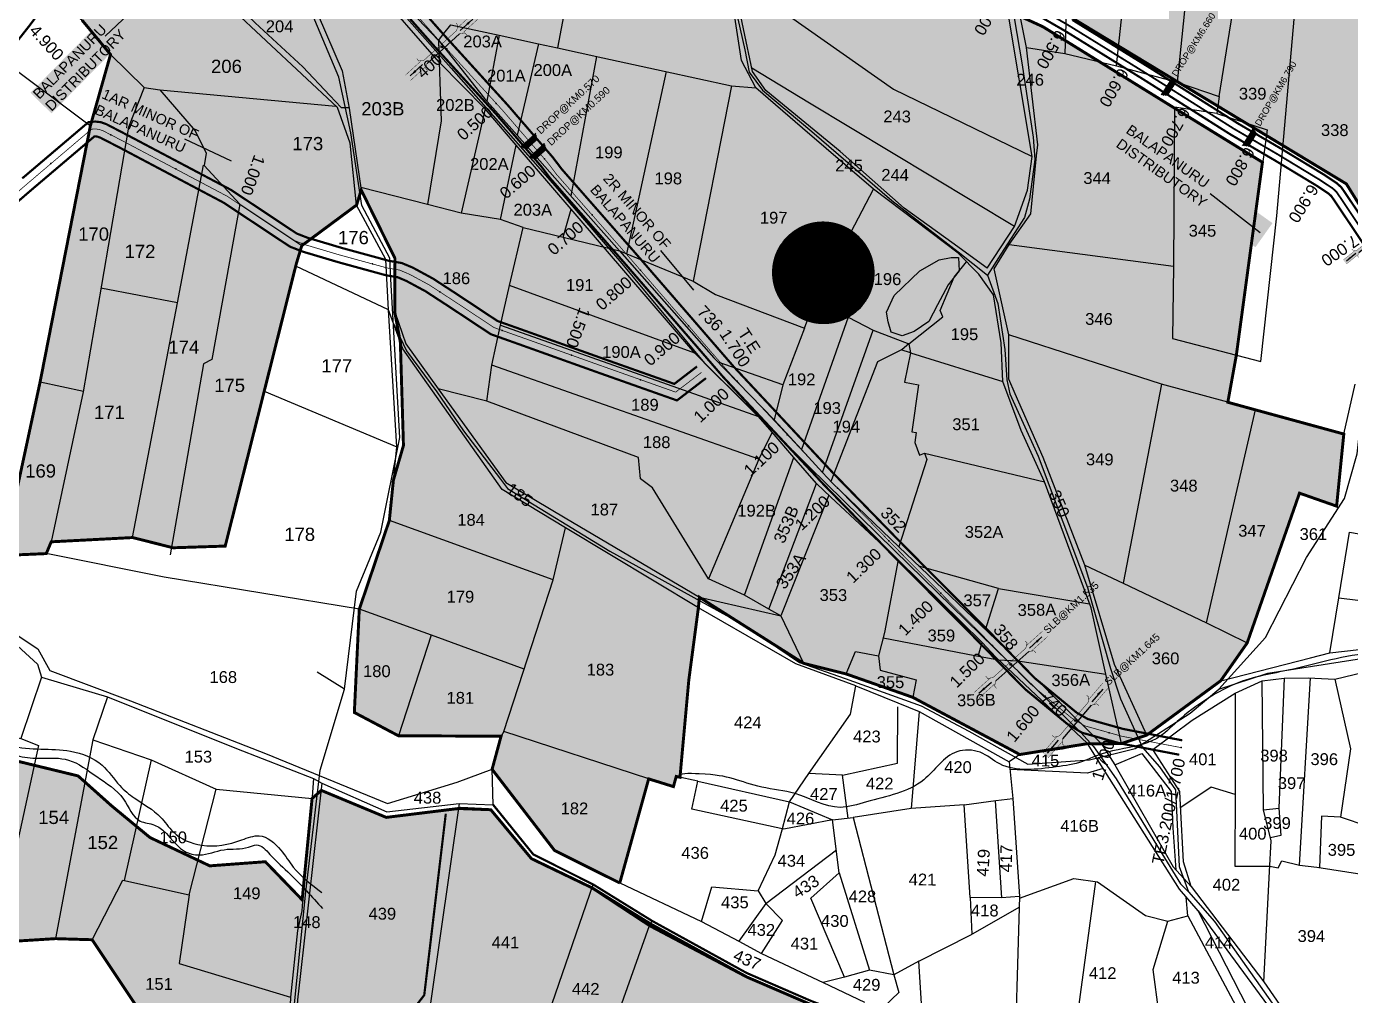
# Model space of a CAD drawing. Header units: inches. Extents: x 191726 to 254104, y 1600078 to 1621862.
# Drawn here: x 193791 to 195592, y 1613085 to 1614403 of the extents above; entities that cross this region are included whole.
import ezdxf
from ezdxf.enums import TextEntityAlignment as Align

# ---------------------------------------------------------------- set-up
doc = ezdxf.new("R2010")
doc.units = ezdxf.units.IN
doc.header["$LTSCALE"] = 15
doc.header["$MEASUREMENT"] = 0
doc.linetypes.add('ACAD_ISO02W100', pattern=[15, 12, -3])
doc.linetypes.add('HIDDEN2', pattern=[0.1875, 0.125, -0.0625])
for name, color, linetype in [('BOUNDRY STONES', 240, 'Continuous'), ('BUND', 1, 'Continuous'), ('CANAL1', 7, 'Continuous'), ('CS', 134, 'Continuous'), ('CSMark', 72, 'Continuous'), ('PAPER SIZE', 5, 'Continuous'), ('PLOTS', 7, 'Continuous'), ('PLOTS NO', 7, 'Continuous'), ('ROADS', 1, 'Continuous'), ('STREAMS', 4, 'Continuous'), ('STRUCTURE', 5, 'Continuous'), ('text2', 7, 'Continuous'), ('WUA-7', 3, 'Continuous')]:
    doc.layers.add(name, color=color, linetype=linetype)
doc.styles.get("Standard").update_dxf_attribs({"font": 'arial.ttf'})
doc.dimstyles.get("Standard").update_dxf_attribs({"dimtxt": 0.18, "dimasz": 0.18, "dimexe": 0.18, "dimexo": 0.0625, "dimgap": 0.09, "dimtad": 0, "dimtih": 1, "dimtoh": 1, "dimdec": 4, "dimzin": 0, "dimdsep": 46, "dimtxsty": 'Standard', "dimcen": 0.09, "dimadec": 0, "dimazin": 0, "dimtfac": 1, "dimtdec": 4, "dimtofl": 0, "dimtmove": 0, "dimatfit": 3, "dimfxl": 1, "dimtolj": 1, "dimtzin": 0, "dimarcsym": 0})
pattern_1 = [(45, (0, 0), (-0.088388347648, 0.088388347648), [])]

# ---------------------------------------------------------------- blocks, each defined once
blk = doc.blocks.new('DROP')
h = blk.add_hatch()
h.set_pattern_fill('ANSI31', color=1, scale=10, angle=45)
h.set_pattern_definition([(90, (-324.4107, -25.7687), (-1.25, 0), [])])
h.paths.add_polyline_path([(-9.9, -4.3), (-13.8, 4.1), (13.8, 4.1), (10.2, -4.3)])
at = {"layer": 'STRUCTURE', "color": 5, "const_width": 0.49}
blk.add_lwpolyline([(-9.9, -4.3), (-13.8, 4.1), (13.8, 4.1), (10.2, -4.3), (-9.9, -4.3)], dxfattribs=at)
at = {"layer": 'STRUCTURE', "color": 5}
blk.add_circle((0, 0), 1.33, dxfattribs=at)
blk = doc.blocks.new('SLB')
at = {"layer": 'STRUCTURE'}
h = blk.add_hatch(dxfattribs=at)
h.set_pattern_fill('DOTS', color=6, scale=20, angle=320.3722, style=0)
h.set_pattern_definition([(320.372247934, (-159.4327, -72.9564), (1.2786241598, 0.5641323054), [0, -1.25])])
h.paths.add_polyline_path([(769699.5, 1706871.1), (769699.5, 1706861.1), (769729.1, 1706861.1), (769732.1, 1706863.1), (769792.1, 1706863.1), (769795.1, 1706861.1), (769824.7, 1706861.1), (769824.7, 1706871.1), (769795.1, 1706871.1), (769792.1, 1706869.1), (769732.1, 1706869.1), (769729.1, 1706871.1)])
at = {"layer": 'STRUCTURE', "color": 6, "const_width": 0.628}
for points in [[(769726.1, 1706877.1), (769726.1, 1706873.1), (769732.1, 1706869.1), (769792.1, 1706869.1), (769798.1, 1706873.1), (769798.1, 1706877.1)], [(769726.1, 1706855.1), (769726.1, 1706859.1), (769732.1, 1706863.1), (769792.1, 1706863.1), (769798.1, 1706859.1), (769798.1, 1706855.1)]]:
    blk.add_lwpolyline(points, dxfattribs=at)
at = {"layer": 'STRUCTURE', "color": 6, "linetype": 'ACAD_ISO02W100', "ltscale": 0.5, "const_width": 0.5}
for points in [[(769699.5, 1706871.1), (769729.1, 1706871.1)], [(769699.5, 1706861.1), (769729.1, 1706861.1)], [(769795.1, 1706871.1), (769824.7, 1706871.1)], [(769795.1, 1706861.1), (769824.7, 1706861.1)]]:
    blk.add_lwpolyline(points, dxfattribs=at)
at = {"layer": 'STRUCTURE', "color": 6}
blk.add_lwpolyline([(769732.1, 1706863.1), (769792.1, 1706863.1)], dxfattribs=at)
blk.add_lwpolyline([(769732.1, 1706863.1), (769792.1, 1706863.1)], dxfattribs=at)
at = {"layer": 'STRUCTURE', "color": 0}
blk.add_circle((769762.1, 1706866.1), 1.24, dxfattribs=at)
for points in [[(769703.8, 1706866), (769726.7, 1706866)], [(769818.6, 1706865.8), (769795.7, 1706865.8)]]:
    blk.add_leader(points, dimstyle='Standard', override={"dimasz": 10, "dimgap": 0.09, "dimtad": 0}, dxfattribs=at)

msp = doc.modelspace()

# ---------------------------------------------------------------- hatches: boundary and pattern name
at = {"layer": 'PLOTS NO', "true_color": 0xcd6928}
h = msp.add_hatch(dxfattribs=at)
h.set_pattern_fill('ANSI31', color=32)
h.set_pattern_definition(pattern_1)
h.paths.add_polyline_path([(195691.6, 1614019.4), (195586.5, 1614188.8), (195137.6, 1614460.3), (195133.9, 1614461.9), (195127.3, 1614494.9), (195142.3, 1614710.2), (195140.9, 1614796.9), (195122.4, 1614909.4), (195085.6, 1615026.7), (195047.7, 1615117.6), (195055.9, 1615186.1), (195160.4, 1615309.1), (195270.1, 1615521.6), (195346, 1615511.2), (195720.2, 1615460.1), (195955.2, 1615428), (195998, 1615682.5), (196042.6, 1615947.9), (196021, 1615951.1), (196077.8, 1616235.8), (196116.4, 1616239.4), (196141.5, 1616221.3), (196180.7, 1616209), (196217.6, 1616176.9), (196238.1, 1616147.1), (196262.1, 1616131.9), (196292.5, 1616121.9), (196341.6, 1616143), (196363, 1616146.8), (196313.2, 1615921.2), (196253.5, 1615705), (196198.8, 1615493.3), (196174.1, 1615395.2), (196171.1, 1615378), (196158.3, 1615288.5), (196145.6, 1615199.4), (196130.3, 1615107.1), (196123.3, 1615065.4), (196116.8, 1615029.1), (195813, 1615038.8), (195801.8, 1614960.5), (195793.8, 1614933.7), (195749.7, 1614941.3), (195720.4, 1614783.6), (195697.4, 1614640.4), (195666.8, 1614361), (195704.8, 1614357.4), (195700.1, 1614116.6)])
at = {"layer": 'PLOTS NO', "true_color": 0x105689}
h = msp.add_hatch(color=146, dxfattribs=at)
h.dxf.hatch_style = 1
h.paths.add_polyline_path([(194598, 1613238), (194509.2, 1613282.3), (194424.3, 1613392.6), (194436.5, 1613437.6), (194296.9, 1613438.2), (194236.9, 1613469.9), (194243.6, 1613610.2), (194284.5, 1613731.1), (194290, 1613785.7), (194303.7, 1613833), (194299.5, 1613973.2), (194291.8, 1614015), (194292.2, 1614087.4), (194246.2, 1614180.5), (194240, 1614160.1), (194165.4, 1614104.8), (194158, 1614080.5), (194114.3, 1613906.9), (194061.2, 1613696.2), (193990.3, 1613693.9), (193935.3, 1613707.8), (193824.5, 1613702), (193817.8, 1613686), (193758.6, 1613683.4), (193809.4, 1613919.5), (193877.8, 1614267.9), (193905.2, 1614364.8), (193866.3, 1614411.7), (193830.8, 1614437.4), (193865.1, 1614463.6), (194064.7, 1614432.5), (193992.1, 1614500.7), (194005.2, 1614500.8), (194176.4, 1614445.1), (194169.3, 1614461.5), (194210.1, 1614458.2), (194219.8, 1614506.9), (194225.1, 1614516.9), (194255.9, 1614710.5), (194258.2, 1614736.2), (194517.3, 1614682.1), (194541.8, 1614670.7), (194621.4, 1614655.3), (194701.4, 1614614.9), (194866.1, 1614533.4), (194945.2, 1614493.5), (195014.9, 1614466.1), (195100.1, 1614436.3), (195173.6, 1614402.6), (195381.1, 1614274.3), (195472.3, 1614218.2), (195436.8, 1613955.9), (195425.2, 1613891.8), (195462.7, 1613881.5), (195583, 1613848.6), (195573.2, 1613750.5), (195522.7, 1613768.2), (195451.5, 1613564.4), (195415.5, 1613513), (195314.9, 1613439.1), (195280.6, 1613427.6), (195253.3, 1613427.2), (195234.5, 1613427.5), (195142.2, 1613412.7), (194996.6, 1613490.5), (194906, 1613522.3), (194848, 1613536.8), (194706.3, 1613626.6), (194704.9, 1613612), (194691.9, 1613513.8), (194679.9, 1613381.8), (194674.8, 1613382.9), (194671, 1613369.1), (194637.3, 1613379.6)])
at = {"layer": 'PLOTS NO', "true_color": 0xf7abae}
h = msp.add_hatch(dxfattribs=at)
h.set_pattern_fill('ANSI31', color=241)
h.set_pattern_definition(pattern_1)
h.paths.add_polyline_path([(194317.7, 1612103.9), (194237.6, 1612087.8), (194221.4, 1612349.1), (194207.3, 1612350.6), (194093.4, 1612362.9), (194086.2, 1612387.2), (194018.8, 1612384.1), (194014, 1612406.4), (193974.8, 1612418.3), (194009.5, 1612486), (194011.9, 1612533.8), (193952.3, 1612634.1), (193990.3, 1612671.8), (194006.4, 1612719.6), (193925.2, 1612813.6), (193941, 1612837.1), (193925.1, 1612898.6), (193952.1, 1613053.1), (193880.2, 1613160.8), (193830.3, 1613162.3), (193763.2, 1613158.1), (193623.6, 1613097.7), (193410.7, 1613181.8), (193394.2, 1613163.4), (193360.4, 1613193.8), (193334.5, 1613120.9), (193238.2, 1613147.4), (193180.8, 1613163.2), (193145, 1613173), (193113, 1613181.8), (193118, 1613220.9), (193053.9, 1613237.8), (193087.7, 1613320.4), (193137.6, 1613315.5), (193167.6, 1613312.8), (193211.3, 1613301), (193266.4, 1613390.2), (193315.2, 1613558.5), (193442.5, 1613545.1), (193473.7, 1613658.9), (193475.9, 1613664.5), (193495.7, 1613634.4), (193564.3, 1613550.3), (193624.6, 1613492.3), (193641, 1613475.5), (193658.3, 1613451.2), (193681.7, 1613409.1), (193780.5, 1613403.2), (193861.1, 1613383.6), (193906.7, 1613342.9), (193958.9, 1613299.8), (194040.2, 1613261.3), (194115.8, 1613266.9), (194165.9, 1613215.1), (194179.4, 1613353), (194192, 1613363.9), (194280.3, 1613327.2), (194378.5, 1613339.3), (194422.6, 1613337.6), (194477.8, 1613271.1), (194560.5, 1613231.3), (194638.4, 1613180.1), (194770.9, 1613110.1), (194857.2, 1613073), (194906, 1613053.9), (194968.6, 1612991.4), (195040.5, 1612904.9), (194960.6, 1612830.7), (194822.3, 1612819.3), (194877.4, 1612733.8), (194532.1, 1612621.5), (194486.5, 1612499.8), (194418.3, 1612375.7), (194413.5, 1612367)])
at = {"layer": 'text2'}
h = msp.add_hatch(dxfattribs=at)
h.set_pattern_fill('ANSI31', color=5)
h.set_pattern_definition([(45, (4011.48728, 1389.27181), (-0.088388347648, 0.088388347648), [])])
edge = h.paths.add_edge_path()
edge.add_arc((194874.9, 1614067.9), 69.1, 0, 360)
h.paths.add_polyline_path([(194796.3, 1614036.9), (194953.6, 1614036.9), (194953.6, 1614098.9), (194796.3, 1614098.9)], flags=9)

# ---------------------------------------------------------------- linework, layer by layer
at = {"layer": 'BOUNDRY STONES'}
for points in [[(194048.5, 1615538), (194155.5, 1615406.1), (194174.3, 1615379.6), (194191.1, 1615334.4), (194264.9, 1615216.4), (194311.6, 1615138.8), (194406.1, 1615015.3), (194513.3, 1614877.6), (194560.9, 1614815.1), (194706.2, 1614534.2), (194748, 1614459.8), (194768.1, 1614371), (194774.2, 1614340.6), (194792.1, 1614316.3), (194859.2, 1614260.1), (194967.9, 1614166.2), (195058.3, 1614096.6), (195098.4, 1614064.7)], [(194223.4, 1613501.4), (194186.5, 1613524.7)]]:
    msp.add_lwpolyline(points, dxfattribs=at)
at = {"layer": 'BUND', "color": 30, "true_color": 0xf8991e, "const_width": 4}
msp.add_lwpolyline([(194192, 1613363.9), (194280.3, 1613327.2), (194381.3, 1613339.6), (194422.6, 1613337.6), (194477.8, 1613271.1), (194560.5, 1613231.3), (194640.5, 1613181.9), (194770.9, 1613110.1), (194857.1, 1613073), (194906, 1613053.9), (194968.6, 1612991.4), (195057, 1612887.6), (195153.5, 1612864.6), (195179.5, 1612834.1)], dxfattribs=at)
at = {"layer": 'CANAL1', "color": 200, "const_width": 3}
for points in [[(194163.1, 1614708.1), (194199.3, 1614625.5), (194208.2, 1614606.3), (194209.4, 1614595.7), (194207.4, 1614564.6), (194213.3, 1614543.8), (194249.1, 1614499.9), (194255.8, 1614485.6), (194283.6, 1614446.4), (194343.3, 1614378.7), (194430.9, 1614282.4), (194491.4, 1614212.3), (194503.6, 1614196.1), (194603.4, 1614082.4), (194738.3, 1613926.6), (194874.6, 1613780.8), (194966.8, 1613686.3), (195079.4, 1613572.9), (195149.3, 1613501.7), (195206.8, 1613454.3), (195226.7, 1613442.4), (195278.6, 1613427.9), (195359.2, 1613412.4)], [(194181.4, 1614716.1), (194217.5, 1614633.7), (194227.7, 1614611.7), (194229.5, 1614596.2), (194227.5, 1614566.7), (194231.4, 1614553.3), (194266.2, 1614510.6), (194273.2, 1614495.7), (194299.3, 1614458.8), (194358.2, 1614392.1), (194445.9, 1614295.6), (194506.9, 1614224.9), (194519.1, 1614208.8), (194618.5, 1614095.5), (194753.2, 1613940), (194889.1, 1613794.6), (194981, 1613700.3), (195093.6, 1613586.9), (195162.8, 1613516.4), (195219.5, 1613469.7), (195234.6, 1613461), (195283.2, 1613447.4), (195363.3, 1613432)], [(193759.1, 1614358.6), (193795, 1614404.1), (193808.9, 1614422.7)], [(195166.7, 1614418.2), (195204.5, 1614396.4), (195309.9, 1614331.2), (195428.6, 1614256.2), (195489.3, 1614220.7), (195546, 1614186.4), (195562.2, 1614175.6), (195566, 1614172.2), (195573.6, 1614161), (195610.1, 1614106.5)], [(195213.7, 1614411.8), (195319.5, 1614346.4), (195438, 1614271.6), (195498.5, 1614236.2), (195555.6, 1614201.6), (195573.2, 1614189.9), (195579.6, 1614184.2), (195588.5, 1614171.1), (195625.2, 1614116.4)], [(193785.1, 1614196.3), (193875.2, 1614272.8), (193884.3, 1614273.6), (193892.1, 1614272.7), (193899.6, 1614270), (193927.9, 1614255.3), (194069.2, 1614180.6), (194158.5, 1614121.3), (194173.1, 1614115.6), (194220.2, 1614101.6), (194284.3, 1614084.1), (194301.3, 1614081.2), (194316.4, 1614074.9), (194343.7, 1614060.1), (194377.1, 1614038.4), (194431.5, 1614002.4), (194469.5, 1613988.9), (194575.6, 1613951), (194672.2, 1613916.8), (194703.1, 1613940.5)], [(193638.8, 1614043.9), (193798.1, 1614181.1), (193883.3, 1614253.4), (193884.1, 1614253.5), (193887.4, 1614253.1), (193891.5, 1614251.6), (193918.7, 1614237.6), (194059, 1614163.3), (194149.2, 1614103.5), (194166.6, 1614096.7), (194214.7, 1614082.4), (194280, 1614064.5), (194295.7, 1614061.9), (194307.7, 1614056.8), (194333.5, 1614042.9), (194366.1, 1614021.7), (194422.5, 1613984.4), (194462.7, 1613970.1), (194568.9, 1613932.1), (194675.8, 1613894.3), (194715.3, 1613924.6)]]:
    msp.add_lwpolyline(points, dxfattribs=at)
at = {"layer": 'CANAL1', "color": 1, "linetype": 'HIDDEN2', "ltscale": 4, "const_width": 1}
for points in [[(194172.2, 1614712.1), (194208.4, 1614629.6), (194217.9, 1614609), (194219.4, 1614595.9), (194217.4, 1614565.6), (194222.4, 1614548.6), (194257.7, 1614505.3), (194264.5, 1614490.6), (194291.5, 1614452.6), (194350.7, 1614385.4), (194438.4, 1614289), (194499.2, 1614218.6), (194511.3, 1614202.5), (194610.9, 1614088.9), (194745.7, 1613933.3), (194881.9, 1613787.7), (194973.9, 1613693.3), (195086.5, 1613579.9), (195156, 1613509.1), (195213.1, 1613462), (195230.6, 1613451.7), (195280.9, 1613437.6), (195361.7, 1613422.1)], [(193632.3, 1614051.5), (193791.6, 1614188.7), (193879.2, 1614263.1), (193884.2, 1614263.6), (193889.8, 1614262.9), (193895.5, 1614260.8), (193923.3, 1614246.4), (194064.1, 1614171.9), (194153.8, 1614112.4), (194169.9, 1614106.1), (194217.4, 1614092), (194282.2, 1614074.3), (194298.5, 1614071.6), (194312.1, 1614065.8), (194338.6, 1614051.5), (194371.6, 1614030), (194427, 1613993.4), (194466.1, 1613979.5), (194572.3, 1613941.6), (194674, 1613905.6), (194709.2, 1613932.5)]]:
    msp.add_lwpolyline(points, dxfattribs=at)
at = {"layer": 'CANAL1', "color": 3, "linetype": 'HIDDEN2', "ltscale": 8, "true_color": 0x00ff00, "const_width": 2.5}
msp.add_lwpolyline([(195171.2, 1614426.1), (195209.1, 1614404.1), (195314.7, 1614338.8), (195433.3, 1614263.9), (195493.9, 1614228.5), (195550.8, 1614194), (195567.7, 1614182.8), (195572.8, 1614178.2), (195581.1, 1614166.1), (195617.6, 1614111.4)], dxfattribs=at)
at = {"layer": 'CS'}
for p in [(194362.6, 1614372.3), (194429.9, 1614298.3), (194495.5, 1614222.8), (194560.3, 1614146.7), (194626.1, 1614071.4), (194691.6, 1613995.8), (194757.5, 1613920.7), (194825.8, 1613847.6), (194894.4, 1613774.9), (194964.2, 1613703.2), (195034.6, 1613632.2), (195104.9, 1613561.1), (195176.9, 1613491.9), (195263.8, 1613442.4), (195361.7, 1613422.1)]:
    msp.add_point(p, dxfattribs=at)
at = {"layer": 'CS', "color": 2}
for p in [(193905.4, 1614255.7), (193824.2, 1614216.4), (193993.9, 1614209.1), (194081.2, 1614160.6), (194165.8, 1614107.7), (194261.8, 1614079.9), (194353.2, 1614042), (194438, 1613989.5), (194532.2, 1613955.9), (194626.4, 1613922.4)]:
    msp.add_point(p, dxfattribs=at)
at = {"layer": 'PLOTS'}
for points in [[(193404, 1615422.8), (193528.9, 1615284.5), (193665.9, 1615128.9), (193726.8, 1615064.2), (193756.1, 1615033.1), (193782.7, 1615004.8), (193811.9, 1614973.9), (193824.3, 1614960.7), (193843.2, 1614940.7), (193903.1, 1614870.2), (193930, 1614838.6), (193960.1, 1614803.2), (193992, 1614771.5), (194023.3, 1614740.4), (194072.1, 1614692), (194097.2, 1614667.2), (194161.8, 1614591.3), (194187.6, 1614561.1), (194225.1, 1614516.9), (194295.5, 1614442.8), (194351.3, 1614383.9), (194358.6, 1614393.2), (194368, 1614405.2), (194433.9, 1614390.9)], [(195097.9, 1614074.1), (195049.7, 1614109.1), (194985.1, 1614156), (194897.6, 1614232.8), (194796.5, 1614315.9), (194778.6, 1614341.5), (194754, 1614458.4), (194681.9, 1614590.8), (194669.2, 1614614.2), (194634.3, 1614677.3), (194600.7, 1614738), (194559.4, 1614821.3), (194387.1, 1615045.2)], [(194424.3, 1613392.6), (194436.5, 1613437.6), (194296.9, 1613438.2), (194236.9, 1613469.9), (194243.6, 1613610.2), (194284.5, 1613731.1), (194294.7, 1613831.1), (194283.4, 1614017.6), (194279.9, 1614085.9), (194240, 1614160.1), (194231, 1614244), (194213.9, 1614292.5), (194068.5, 1614428.9), (193991.4, 1614501.3), (193832.5, 1614635.4), (193756.1, 1614705.7), (193713.4, 1614760), (193608, 1614928.5)], [(195097.9, 1614074.1), (195134.9, 1614131), (195152.6, 1614180.4), (195159.2, 1614226), (195124.3, 1614434.6), (195100.6, 1614537.9), (195104.2, 1614601.1), (195133.1, 1614668.7), (195137, 1614712.5), (195125, 1614715.1), (195136.8, 1614787.1), (195116.9, 1614910.4)], [(195314.9, 1613439.1), (195271.2, 1613535), (195230.8, 1613670.3), (195174, 1613816.7), (195136, 1613903.5), (195127.4, 1613923.1), (195127.1, 1613983.4), (195107.5, 1614073.1), (195127.7, 1614106.2), (195157.3, 1614147.9), (195165.1, 1614226.8), (195166.6, 1614242.1), (195151.5, 1614374.1), (195127.3, 1614494.9), (195142.3, 1614710.2), (195141.2, 1614795), (195157.4, 1614902.7)], [(195215, 1614703.2), (195203.4, 1614366)], [(195273.6, 1614349.6), (195310.2, 1614688.5)], [(195392, 1614676), (195356.1, 1614327)], [(194566.6, 1614656.2), (194513.1, 1614373.7)], [(193844.2, 1614638.5), (193990.9, 1614513.1), (194005.2, 1614500.8), (194102, 1614407.7), (194167, 1614347.8), (194203.4, 1614309.2), (194219.1, 1614292.5), (194229.7, 1614292.5)], [(195151.5, 1614374.1), (195203.4, 1614366), (195273.6, 1614349.6), (195356.1, 1614327), (195413.5, 1614307.5), (195410.1, 1614284.6), (195352.7, 1614293), (195351.4, 1614077.1), (195350.1, 1613978.5), (195436.8, 1613955.9), (195469.9, 1613947.3), (195491.8, 1614145.5), (195535.5, 1614639.7)], [(195413.5, 1614307.5), (195467.8, 1614646.8)], [(193641, 1614444.8), (193755, 1614359.7), (193877.8, 1614267.9), (193905.2, 1614364.8), (193866.3, 1614411.7), (193775.7, 1614477.6)], [(195452.5, 1613068.2), (195384.9, 1613200), (195359.5, 1613229.6), (195255.8, 1613393.9), (195234.5, 1613427.5), (195109.4, 1613545.1), (195091.1, 1613565.1), (194976.9, 1613677.4), (194885.2, 1613762.9), (194865.4, 1613781.4), (194834.8, 1613816.8), (194805.1, 1613851.2), (194786.9, 1613872.3), (194699.9, 1613958.5), (194575.7, 1614103.2), (194531.7, 1614154.4), (194456.9, 1614241.6), (194414.7, 1614290.7), (194352.2, 1614354.5), (194261.3, 1614459.2)], [(194754, 1614458.4), (194829.1, 1614417.1), (194970.4, 1614317.8), (195159.2, 1614226)], [(194176.4, 1614445.1), (194220.2, 1614342.7), (194229.9, 1614291.6), (194246.2, 1614180.5), (194292.2, 1614087.4), (194291.8, 1614015), (194306.9, 1613971.1), (194350.8, 1613910.3), (194442.9, 1613782.7), (194523.9, 1613734.7), (194706.3, 1613626.6), (194817, 1613601.5), (194848, 1613536.8), (194911.8, 1613520.8), (194996.6, 1613490.5), (195079.1, 1613446.4), (195142.2, 1613412.7), (195127.9, 1613402.9), (195132.9, 1613352.9), (195141.9, 1613219.6), (195134.3, 1612958.4)], [(195280.6, 1613427.6), (195259.4, 1613522.1), (195239.2, 1613612.4), (195175.9, 1613783.4), (195144.2, 1613853.2), (195118.9, 1613920.2), (195116.7, 1613972.8), (195106.2, 1614037.9), (195086.6, 1614066), (195058.4, 1614094.5), (194943.3, 1614181.5), (194846.8, 1614264.7), (194783.3, 1614319.3), (194763.6, 1614356.8), (194749.8, 1614445.6)], [(194351.3, 1614383.9), (194352.2, 1614354.5), (194354.8, 1614274.7), (194336.2, 1614160.7)], [(194351.2, 1614384.1), (194413.8, 1614305.1), (194458.3, 1614254.9), (194533.9, 1614169.7), (194597.7, 1614097.8), (194725.9, 1613952.4), (194808, 1613867.7), (194845, 1613827.6), (194873.7, 1613796.4), (194887.3, 1613781.6), (194977.7, 1613695.2), (195007.5, 1613666.6), (195098.7, 1613579.4), (195137.2, 1613542.5), (195253.3, 1613427.2), (195280.6, 1613427.6), (195314.9, 1613439.1), (195415.5, 1613513)], [(194433.9, 1614390.9), (194417.1, 1614301.4)], [(194433.9, 1614390.9), (194487.4, 1614379.3), (194513.1, 1614373.7), (194574.8, 1614360.3), (194658.4, 1614342.1), (194750.1, 1614322.2), (194783.3, 1614319.3)], [(193905.2, 1614364.8), (193950.9, 1614319.7), (193972.4, 1614316.7), (194211.7, 1614294.6)], [(194487.4, 1614379.3), (194458.3, 1614254.9)], [(194566.5, 1614362.1), (194531.5, 1614172.5)], [(195134.9, 1614131), (194856.1, 1614298.8), (194777.7, 1614346)], [(194607.6, 1614093.7), (194661.4, 1614341.5)], [(193950.9, 1614319.7), (193929.7, 1614265.9), (193892.9, 1614051.1), (193868.1, 1613905.9), (193824.5, 1613702)], [(193972.4, 1614316.7), (194020.2, 1614260.8), (194035.3, 1614230.6), (194032.6, 1614213.8), (194081.1, 1614161.3), (194165.4, 1614104.8), (194240, 1614160.1)], [(194750.1, 1614322.2), (194697.7, 1614056.7)], [(194414.7, 1614290.7), (194382.3, 1614148.9)], [(195410.1, 1614284.6), (195478.9, 1614262.5), (195436.8, 1613955.9), (195425.2, 1613891.8)], [(193758.6, 1613683.4), (193809.4, 1613919.5), (193877.8, 1614267.9)], [(194435.6, 1614140.5), (194456.9, 1614241.6)], [(193935.3, 1613707.8), (193996.2, 1614027.1), (194031.9, 1614214.5)], [(194417, 1613893.1), (194423.9, 1613942.2), (194435.6, 1613996.5), (194448.1, 1614050.5), (194466.4, 1614129.3), (194435.6, 1614140.5), (194382.3, 1614148.9), (194336.2, 1614160.7), (194245.7, 1614183.7)], [(194597.7, 1614097.8), (194697.7, 1614056.7), (194728.4, 1614038.4), (194849.2, 1613992.4), (194862.2, 1614026.5), (194943.3, 1614181.5)], [(194081.1, 1614161.3), (194043.1, 1613949.8), (194031.7, 1613944), (193986.5, 1613684.4)], [(194521, 1614116.2), (194531.7, 1614154.4)], [(194466.4, 1614129.3), (194521, 1614116.2), (194597.7, 1614097.8)], [(194165.4, 1614104.8), (194158, 1614080.5), (194114.3, 1613906.9), (194061.2, 1613696.2), (193990.3, 1613693.9), (193935.3, 1613707.8), (193824.5, 1613702), (193817.8, 1613686)], [(195127.7, 1614106.2), (195351.4, 1614077.1)], [(194283.4, 1614017.6), (194157.1, 1614076.9)], [(194862.2, 1614026.5), (194908.5, 1614007.4), (194942.9, 1613990), (194991.4, 1613971.1), (195037.3, 1614008), (195033.9, 1614016.4), (195052.7, 1614062), (195069.8, 1614083)], [(193996.2, 1614027.1), (193892.2, 1614047)], [(194699.9, 1613958.5), (194448.1, 1614050.5)], [(194919, 1613506.3), (194837.3, 1613536.1), (194704.9, 1613612), (194524.3, 1613721.1), (194437.9, 1613773.3), (194302.8, 1613964.3), (194283.4, 1614017.6)], [(194908.5, 1614007.4), (194845, 1613827.6)], [(194435.6, 1613996.5), (194786.9, 1613872.3)], [(194849.2, 1613992.4), (194819.8, 1613915.3), (194808, 1613867.7)], [(194873.7, 1613796.4), (194942.9, 1613990)], [(194299.5, 1613973.2), (194303.7, 1613833), (194290, 1613785.7)], [(194991.4, 1613971.1), (194982, 1613963.6), (194948.8, 1613946.7), (194885.1, 1613784)], [(194991.4, 1613971.1), (194993.5, 1613959.2), (195118.9, 1613920.2)], [(195583, 1613848.6), (195462.7, 1613881.5), (195425.2, 1613891.8), (195334.9, 1613916.4), (195127.1, 1613983.4)], [(194993.5, 1613959.2), (194981, 1613963)], [(194993.5, 1613959.2), (194985.4, 1613919.3), (195004.2, 1613915.4), (194995.4, 1613851.7), (195001.1, 1613850.9), (194999.2, 1613836.9), (195005.8, 1613819.9), (195012.4, 1613822.5), (195175.9, 1613783.4)], [(194787, 1613814.4), (194423.9, 1613942.2)], [(194819.8, 1613915.3), (194731.8, 1613946.3)], [(193809.4, 1613919.5), (193868.3, 1613906.9)], [(195334.9, 1613916.4), (195282.9, 1613645.7)], [(195415.5, 1613513), (195451.5, 1613564.4), (195522.7, 1613768.2), (195573.2, 1613750.5), (195583, 1613848.6), (195598.3, 1613916.6)], [(195564, 1613551), (195576.3, 1613625.7), (195590.9, 1613715), (195603.9, 1613712.8), (195638.6, 1613927.9)], [(194114.3, 1613906.9), (194294.7, 1613831.1)], [(194817, 1613601.5), (194800.8, 1613610.6), (194767.6, 1613629.3), (194718.8, 1613651.6), (194642.5, 1613775.3), (194626.2, 1613787.8), (194623.3, 1613816.5), (194417, 1613893.1), (194350.8, 1613910.3)], [(195396.4, 1613592), (195462.7, 1613881.5)], [(194805.1, 1613851.2), (194787, 1613814.4), (194718.8, 1613651.6)], [(195012.4, 1613822.5), (195015.7, 1613813.8), (194977.7, 1613695.2)], [(194767.6, 1613629.3), (194834.8, 1613816.8)], [(194800.8, 1613610.6), (194865.4, 1613781.4)], [(194882.5, 1613765.4), (194817, 1613601.5)], [(192996.2, 1613065), (193053.9, 1613237.8), (193087.6, 1613320), (193136.8, 1613496.4), (193152.4, 1613492), (193216.1, 1613717.4), (193244.2, 1613711.7), (193309.9, 1613692.1), (193353.5, 1613690.6), (193421.6, 1613676.1), (193475.9, 1613664.5), (193693, 1613608.1), (193751.2, 1613585.4), (193805.9, 1613535.8), (193811.5, 1613517.8), (193863, 1613502.4), (193901.1, 1613491.1), (194076.7, 1613420.9), (194181.3, 1613380.3), (194192.5, 1613373.9), (194281.1, 1613334.6), (194379.5, 1613346.1), (194425.6, 1613344.5), (194424.3, 1613392.6)], [(194507.6, 1613650.3), (194284.5, 1613731.1)], [(194440.2, 1613444), (194466.7, 1613524.9), (194507.6, 1613650.3), (194524.3, 1613721.1)], [(194243.7, 1613610.6), (193978.1, 1613654), (193817.8, 1613686), (193758.6, 1613683.4), (193749.2, 1613594.3)], [(194976.9, 1613677.4), (194958.1, 1613578.6), (194950, 1613547)], [(195095.6, 1613582.3), (195113.4, 1613638.4), (195005, 1613669.1)], [(195230.8, 1613670.3), (195282.9, 1613645.7), (195396.4, 1613592), (195451.5, 1613564.4)], [(195113.4, 1613638.4), (195237.2, 1613617.8)], [(195576.3, 1613625.7), (195701.9, 1613610.2), (195687.6, 1613565.1)], [(194468, 1613529), (194346.8, 1613573.1), (194243.7, 1613610.6)], [(194679.9, 1613381.8), (194691.9, 1613513.8), (194704.9, 1613612)], [(193749.2, 1613594.3), (193806.1, 1613556.4), (193822.5, 1613527), (193932.3, 1613485.9), (194115.9, 1613414), (194282.2, 1613346.1), (194376.9, 1613375.1), (194424.3, 1613392.6), (194509.2, 1613282.3), (194598, 1613238), (194709.3, 1613185.6), (194760, 1613158.7), (194791, 1613142.3), (194874.8, 1613102.5), (194930.9, 1613075.9)], [(194341.4, 1613575.1), (194296.9, 1613438.2)], [(194956.3, 1613571.4), (195081, 1613547.2), (195113.1, 1613541.6), (195139.6, 1613540.2), (195259.4, 1613522.1)], [(193315.2, 1613558.5), (193442.5, 1613545.1), (193483.6, 1613527.4), (193558, 1613501.8), (193749.5, 1613442.7), (193783.3, 1613434.6), (193807.3, 1613425.2), (193753.6, 1613181.2)], [(194906, 1613522.3), (194918.8, 1613552.9), (194950, 1613547), (194952.1, 1613527.6), (195001.2, 1613514.5), (194996.6, 1613490.5)], [(195085.4, 1613546.4), (195091.1, 1613565.1)], [(195415.5, 1613513), (195537.5, 1613544.2), (195564, 1613551), (195687.6, 1613565.1), (195752.9, 1613561.2), (195862.3, 1613487.3), (195927.6, 1613480.7), (195995.6, 1613481.7), (196104.9, 1613491.2), (196100.9, 1613536.7), (196149.7, 1613552.2)], [(195474.3, 1613103.6), (195482, 1613253.6), (195484.2, 1613295.4), (195473.7, 1613337.4), (195472, 1613513.1), (195501.7, 1613516.6), (195534.6, 1613517.2), (195570.6, 1613515.1), (195677.8, 1613541), (195735.5, 1613555), (195749.4, 1613547.2), (195776, 1613527.9), (195792.9, 1613496.2), (195828.1, 1613471.1), (195895.5, 1613453.1), (195931.6, 1613450), (195952.1, 1613457.3), (195972.1, 1613481.3)], [(193811.5, 1613517.8), (193783.3, 1613434.6)], [(195501.7, 1613516.6), (195494.8, 1613339.9), (195497.3, 1613302.7), (195483.2, 1613299.2)], [(195522.8, 1613262.2), (195537.5, 1613517)], [(194786.1, 1613227.2), (194809.2, 1613276.4), (194819, 1613310.2), (194828.8, 1613348.4), (194855.1, 1613387), (194911.8, 1613467.7), (194919, 1613506.3), (194976.1, 1613483.2), (195005.4, 1613471.3), (195127.9, 1613402.9)], [(195375.4, 1613233.3), (195364.9, 1613266.9), (195361, 1613343.9), (195360.1, 1613362.5), (195323.1, 1613419.5), (195376.7, 1613459.6), (195435.3, 1613496.1), (195472, 1613513.1)], [(195570.6, 1613515.1), (195591.9, 1613420.3), (195578.3, 1613327.4)], [(193901.1, 1613491.1), (193881.1, 1613432.9), (193830.3, 1613162.3)], [(195435.3, 1613496.1), (195435.1, 1613361.5), (195434.9, 1613261), (195482.4, 1613261), (195493.6, 1613258.7), (195498.5, 1613268), (195522.8, 1613262.2), (195546.3, 1613259.6), (195607.5, 1613250), (195612, 1613254.5), (195672.1, 1613240.2)], [(194900.8, 1613384.6), (194975.7, 1613401), (194976.1, 1613477.5)], [(195005.4, 1613471.3), (194994.3, 1613339.2)], [(193881.1, 1613432.9), (193960.3, 1613405.6), (194048.8, 1613365.5), (194179.5, 1613353)], [(194887.6, 1613323.7), (194821.1, 1613311), (194696.1, 1613338.6), (194704.4, 1613376.4), (194674.8, 1613382.9), (194671, 1613369.1), (194637.3, 1613379.6), (194440.2, 1613444), (194436.5, 1613437.6)], [(195142.2, 1613412.7), (195200.5, 1613420.3), (195234.5, 1613427.5)], [(195253.3, 1613427.2), (195271.4, 1613398.9), (195350.9, 1613259.9), (195375.4, 1613233.3), (195474.3, 1613103.6), (195504.7, 1613059.7), (195552.9, 1612989.9), (195602.5, 1612930.6), (195685, 1612879), (195694.4, 1612873.5)], [(195271.4, 1613398.9), (195308.3, 1613414.2), (195348.3, 1613362.6), (195350.4, 1613313), (195354.4, 1613256.1)], [(193960.3, 1613405.6), (193923.6, 1613241.5)], [(195255.8, 1613393.9), (195234.4, 1613387.2), (195129, 1613392.2)], [(194181.3, 1613380.3), (194179.1, 1613348.9), (194169.1, 1613244), (194166.7, 1613219.2), (194165.3, 1613199.9), (194159.5, 1613173.2), (194149.9, 1613082.8), (194147.4, 1613021.7), (194154.2, 1612954.9), (194149.5, 1612839.7), (194148.1, 1612804.9), (194143.1, 1612722.3), (194152.7, 1612700.9), (194198.8, 1612619.2), (194194.8, 1612584.3), (194195.7, 1612513.6), (194201.7, 1612457.9), (194207.3, 1612350.6), (194218.4, 1612136.6)], [(194192.5, 1613373.9), (194163.4, 1613111), (194159.5, 1613078.9), (194155.3, 1613021.9), (194161.7, 1612956.1), (194157.1, 1612845.3), (194155.3, 1612807.7), (194149.8, 1612729.1), (194197.7, 1612635.9), (194207.9, 1612617.7)], [(194704.4, 1613376.4), (194828.8, 1613348.4), (194887.6, 1613323.7)], [(194908.7, 1613326.3), (194900.8, 1613384.6), (194855.1, 1613387)], [(194012, 1613221.7), (194048.8, 1613365.5)], [(195435.1, 1613358.2), (195402.6, 1613368.2), (195361.2, 1613340.7)], [(194379.5, 1613346.1), (194340.4, 1613074.4), (194330.2, 1613032.2), (194159.1, 1613074.5)], [(195066.3, 1613344.1), (194994.3, 1613339.2), (194915.6, 1613327.2)], [(195074.7, 1613218.4), (195066.3, 1613344.1), (195109.8, 1613350), (195132.9, 1613352.9)], [(195108.8, 1613349.9), (195117.5, 1613218)], [(195473.7, 1613337.4), (195494.8, 1613339.9)], [(193087.6, 1613320), (193137.6, 1613315.5), (193167.6, 1613312.8), (193194.8, 1613305.4), (193211.3, 1613301), (193274, 1613290.4), (193261.7, 1613217.1), (193360.4, 1613193.8), (193394.2, 1613163.4), (193410.7, 1613181.8), (193467.4, 1613259.5), (193497.7, 1613253.2), (193690.2, 1613202.2), (193751.7, 1613185.9), (193763.2, 1613158.1), (193830.3, 1613162.3), (193880.2, 1613160.8), (193921.8, 1613241.9), (194012, 1613221.7), (193998.4, 1613128.5), (194149.9, 1613082.8)], [(194903.6, 1613109.7), (194858, 1613217.3), (194896.6, 1613251.8), (194887.6, 1613323.7), (194915.6, 1613327.2), (194970.9, 1613113)], [(195612, 1613254.5), (195616.1, 1613314.9), (195578.3, 1613327.4), (195552.7, 1613328.9), (195549.9, 1613259)], [(194709.3, 1613185.6), (194723.3, 1613232.6), (194786.1, 1613227.2), (194796.6, 1613210.1), (194892.7, 1613283.3)], [(194896.6, 1613251.8), (194937.9, 1613119.6)], [(194151.7, 1613021.1), (194313, 1612991.4), (194465.3, 1612966.8), (194481.6, 1612998.5), (194487.3, 1613020.2), (194561.6, 1613236.1)], [(195141.9, 1613217.2), (195215.7, 1613244), (195248, 1613239.7), (195313.2, 1613193.8), (195343.5, 1613186.1), (195371, 1613193.3), (195368.7, 1613218.8)], [(195245, 1613240.1), (195220.7, 1613059.8), (195328.8, 1613048.4)], [(194791, 1613142.3), (194819.3, 1613186.9), (194796.6, 1613210.1), (194760, 1613158.7)], [(195141.9, 1613219.6), (195117.5, 1613218), (195074.7, 1613218.4), (195077, 1613168.4)], [(195004.9, 1613131.7), (195075.5, 1613167.6), (195141.5, 1613205.3)], [(195371, 1613193.3), (195439.5, 1613063.9), (195444.4, 1613048), (195485.5, 1612966.8), (195495.5, 1612968.3)], [(195384.9, 1613200), (195501.9, 1613040.9), (195547.3, 1612977.1), (195596.8, 1612919.3), (195682.3, 1612864.7), (195688.5, 1612860.8)], [(194216.5, 1612433.7), (194256.9, 1612448.1), (194297.2, 1612504.9), (194486.5, 1612499.8), (194532.1, 1612621.5), (194564.7, 1612708.6), (194630.3, 1612829.8), (194531.1, 1612873.2), (194561.3, 1612963), (194638.4, 1613180.1), (194642.2, 1613186.3)], [(195317, 1612985.4), (195328.8, 1613048.4), (195331.4, 1613062.2), (195323.8, 1613120.4), (195343.5, 1613186.1)], [(194147.4, 1613021.7), (194097.3, 1613028.6), (194048.9, 1613035.4), (193952.1, 1613053.1), (193880.2, 1613160.8)], [(195134.3, 1612958.4), (195110.6, 1612959.3), (195084.7, 1612960.3), (195081.8, 1612983.6), (195010.1, 1613045.1), (195004.9, 1613131.7), (194970.9, 1613113), (194977.7, 1613089.2), (194947.4, 1613060.2)], [(194970.9, 1613113), (194937.9, 1613119.6), (194903.6, 1613109.7), (194874.8, 1613102.5)]]:
    msp.add_lwpolyline(points, dxfattribs=at)
at = {"layer": 'PLOTS', "const_width": 3}
msp.add_lwpolyline([(194598, 1613238), (194637.3, 1613379.6)], dxfattribs=at)
at = {"layer": 'PLOTS', "color": 5, "const_width": 3}
msp.add_lwpolyline([(194425.6, 1613344.5), (194480.4, 1613276.8), (194561.6, 1613236.1), (194642.2, 1613186.3), (194770.8, 1613115.5), (194858.7, 1613077.4), (194909, 1613058), (194971.1, 1612995.9), (195023.8, 1612935), (195059.7, 1612892)], dxfattribs=at)
at = {"layer": 'ROADS'}
for points in [[(194081.3, 1614670.8), (194368.7, 1614346.4), (194513.1, 1614182.2), (194601, 1614080.7), (194713.2, 1613945.2), (194856.1, 1613803.4), (194971.4, 1613690.6), (195225.1, 1613442.5), (195242.4, 1613423.4), (195273.5, 1613379.5), (195324.7, 1613295.9), (195361, 1613236.7), (195371.9, 1613226)], [(195121.7, 1614489.6), (195144.9, 1614353.3), (195160.2, 1614252.5), (195162.7, 1614222.1), (195155.4, 1614168.2), (195148.5, 1614142.9), (195116.3, 1614093.3), (195098.4, 1614064.7), (195112.3, 1614026.3), (195122, 1613963.7), (195124.6, 1613922.5), (195128.5, 1613903.1), (195167, 1613818.7), (195234.5, 1613640.1), (195265.5, 1613529.7), (195279, 1613488.5), (195309, 1613422.3), (195332.4, 1613395.8), (195353.9, 1613364.9), (195356.8, 1613307.8), (195359.2, 1613260.5), (195371.9, 1613226), (195407.3, 1613185.5), (195518.1, 1613028.2)], [(194221.2, 1612205.7), (194205.3, 1612474.8), (194201.4, 1612622.7), (194150, 1612715.6), (194149.5, 1612766.8), (194154.8, 1612882.9), (194158.3, 1612963.1), (194151.5, 1613033.1), (194170.8, 1613226.1), (194190.3, 1613391.3), (194223.4, 1613501.4), (194239.8, 1613634.8), (194272.9, 1613715.3), (194298.7, 1613843.9), (194286.4, 1614059.4), (194285.2, 1614087.9), (194247, 1614159.5), (194231.9, 1614258.1), (194216, 1614333.9), (194172.4, 1614437.3)], [(194289.8, 1613999.9), (194308, 1613961.8), (194349.3, 1613905.9), (194385.4, 1613852.9), (194435.9, 1613787.1), (194445.4, 1613774.6), (194584.5, 1613689.2), (194769.7, 1613587.4), (194842.7, 1613537.7), (194904.4, 1613516.1), (195008.1, 1613479), (195073, 1613444.4), (195153.2, 1613399.5), (195237, 1613405.6), (195299.1, 1613420.9), (195374.1, 1613468.9), (195412.8, 1613501.7), (195479.6, 1613523.4), (195639, 1613548.3)], [(195412.8, 1613501.7), (195476.4, 1613572.1), (195532.3, 1613680.9), (195583.8, 1613760.7), (195601, 1613821.6), (195612, 1613920.4)]]:
    msp.add_lwpolyline(points, dxfattribs=at)
at = {"layer": 'STREAMS'}
msp.add_lwpolyline([(194971.4, 1614037), (195006.3, 1614070.4), (195032.5, 1614085.4), (195048.8, 1614088.6), (195058.9, 1614088.5), (195059.7, 1614070.6), (195044.9, 1614051.5), (195030.4, 1614024.2), (195018.4, 1614001.7), (194998.5, 1613988.1), (194982.2, 1613982.3), (194967.3, 1613987.1), (194963.1, 1614001.3), (194961, 1614014.4), (194971.4, 1614037)], dxfattribs=at)
for points in [[(196271.5, 1613722.7), (196255.7, 1613713.2), (196248.7, 1613698.2), (196239.1, 1613685.8), (196208.8, 1613646.6), (196160.1, 1613597.1), (196115.5, 1613532.8), (196041.4, 1613518.9), (196002.5, 1613504.6), (195972.8, 1613494.6), (195947.3, 1613481), (195939.9, 1613466.4), (195917.6, 1613463.3), (195861.9, 1613473.9), (195817, 1613503.2), (195762.7, 1613537.5), (195714.5, 1613563.5), (195690.8, 1613555), (195631.2, 1613550.9), (195514.4, 1613528.9), (195440.3, 1613510.7), (195397.8, 1613488.9), (195356.4, 1613457.6), (195328.5, 1613434.7), (195307.3, 1613426.2), (195245.2, 1613410.7), (195227.5, 1613403.2), (195191.7, 1613395.9), (195114.9, 1613400), (195088.1, 1613415.7), (195056.7, 1613416.5), (195011.6, 1613378.4), (194933.5, 1613348.4), (194897.6, 1613340.8), (194836.4, 1613359.7), (194791.1, 1613368.4), (194752.5, 1613379.6), (194706.1, 1613386.4), (194679.9, 1613381.8), (194681.7, 1613379.9)], [(193499, 1613658.5), (193496.3, 1613647.7), (193505.7, 1613637.5), (193514.3, 1613620.6), (193533.3, 1613611), (193544.3, 1613588.3), (193565.3, 1613572.7), (193578.3, 1613562.9), (193590.2, 1613539.3), (193605.4, 1613528.2), (193634.8, 1613494.2), (193653.7, 1613472.2), (193657.7, 1613462.5), (193693.8, 1613449.3), (193744, 1613434.8), (193769.7, 1613424.9), (193810.2, 1613420.1), (193850.8, 1613417.2), (193893.9, 1613398.1), (193917.9, 1613370.4), (193937.5, 1613353.6), (193973.4, 1613327.5), (193990.3, 1613307.7), (194029.3, 1613289.3), (194083.9, 1613296.6), (194107.6, 1613302.2), (194136.9, 1613282.7), (194153.8, 1613259.7), (194192.6, 1613225.2)], [(193190, 1613299), (193221.1, 1613342.9), (193245.2, 1613364.4), (193284.7, 1613365.2), (193315.8, 1613364.1), (193373.1, 1613354.7), (193410.3, 1613354.2), (193439.3, 1613355.1), (193447.8, 1613368.9), (193468.7, 1613369.8), (193499.8, 1613377.4), (193521.4, 1613374.3), (193559.9, 1613393.8), (193593.7, 1613399.7), (193617.4, 1613416.8), (193632.9, 1613414), (193684.6, 1613415.8), (193700.8, 1613419.8), (193720.4, 1613419.7), (193739, 1613420.3), (193763, 1613417.4), (193781.5, 1613410.6), (193810.5, 1613407.8), (193848, 1613405.2), (193886.4, 1613382.8), (193922.8, 1613352.1), (193945.7, 1613322.3), (193964.9, 1613316.8), (194006, 1613281.2), (194025.9, 1613276.1), (194059.7, 1613283.3), (194093.1, 1613286.8), (194103.6, 1613289.8), (194122.1, 1613276.9), (194149.7, 1613249.8), (194193.7, 1613203.3)]]:
    msp.add_spline(points, degree=3, dxfattribs=at)
at = {"layer": 'text2', "color": 3, "const_width": 4}
msp.add_lwpolyline([(194192, 1613363.9), (194280.3, 1613327.2), (194381.3, 1613339.6), (194422.6, 1613337.6), (194477.8, 1613271.1), (194560.5, 1613231.3), (194640.5, 1613181.9), (194770.9, 1613110.1), (194857.1, 1613073), (194906, 1613053.9), (194968.6, 1612991.4), (195057, 1612887.6), (195153.5, 1612864.6), (195179.5, 1612834.1)], dxfattribs=at)
at = {"layer": 'text2', "color": 5, "const_width": 3}
msp.add_lwpolyline([(194361.3, 1613332.2), (194332, 1613085.5), (194276.2, 1613013.3), (194245.7, 1612882.1), (194231.9, 1612779), (194400.3, 1612703.4), (194542.1, 1612696.5), (194654.4, 1612732.8), (194741.5, 1612783.4), (194823.4, 1612809.1), (194860.2, 1612816), (194964.8, 1612834.4), (195035, 1612901)], dxfattribs=at)
msp.add_lwpolyline([(194361.3, 1613332.2), (194332, 1613085.5), (194276.2, 1613013.3), (194245.7, 1612882.1), (194231.9, 1612779), (194400.3, 1612703.4), (194542.1, 1612696.5), (194654.4, 1612732.8), (194741.5, 1612783.4), (194823.4, 1612809.1), (194860.2, 1612816), (194964.8, 1612834.4), (195035, 1612901)], dxfattribs=at)
at = {"layer": 'text2', "color": 3}
msp.add_point((195292.1, 1614352.8), dxfattribs=at)
at = {"layer": 'text2', "color": 2, "linetype": 'Continuous'}
for p in [(195345.1, 1614319.6), (195455.5, 1614250.9)]:
    msp.add_point(p, dxfattribs=at)
at = {"layer": 'text2', "color": 2}
for p in [(195377.1, 1614299.4), (195462.7, 1614246.7), (195548.9, 1614195.1)]:
    msp.add_point(p, dxfattribs=at)
at = {"layer": 'WUA-7', "color": 15, "ltscale": 2, "const_width": 4}
for points in [[(195691.6, 1614019.4), (195586.5, 1614188.8), (195137.6, 1614460.3), (195133.9, 1614461.9), (195127.3, 1614494.9), (195142.3, 1614710.2), (195140.9, 1614796.9), (195122.4, 1614909.4), (195085.6, 1615026.7), (195047.7, 1615117.6), (195055.9, 1615186.1), (195160.4, 1615309.1), (195270.1, 1615521.6), (195346, 1615511.2), (195720.2, 1615460.1)], [(195100.1, 1614436.3), (195173.6, 1614402.6), (195381.1, 1614274.3), (195472.3, 1614218.2), (195436.8, 1613955.9), (195425.2, 1613891.8), (195462.7, 1613881.5), (195583, 1613848.6), (195573.2, 1613750.5), (195522.7, 1613768.2), (195451.5, 1613564.4), (195415.5, 1613513), (195314.9, 1613439.1), (195280.6, 1613427.6), (195253.3, 1613427.2), (195234.5, 1613427.5), (195142.2, 1613412.7), (194996.6, 1613490.5), (194906, 1613522.3), (194848, 1613536.8), (194706.3, 1613626.6), (194704.9, 1613612), (194691.9, 1613513.8), (194679.9, 1613381.8), (194674.8, 1613382.9), (194671, 1613369.1), (194637.3, 1613379.6), (194598, 1613238)], [(194598, 1613238), (194509.2, 1613282.3), (194424.3, 1613392.6), (194436.5, 1613437.6), (194296.9, 1613438.2), (194236.9, 1613469.9), (194243.6, 1613610.2), (194284.5, 1613731.1), (194290, 1613785.7), (194303.7, 1613833), (194299.5, 1613973.2), (194291.8, 1614015), (194292.2, 1614087.4), (194246.2, 1614180.5), (194240, 1614160.1), (194165.4, 1614104.8), (194158, 1614080.5), (194114.3, 1613906.9), (194061.2, 1613696.2), (193990.3, 1613693.9), (193935.3, 1613707.8), (193824.5, 1613702), (193817.8, 1613686), (193758.6, 1613683.4), (193809.4, 1613919.5), (193877.8, 1614267.9), (193905.2, 1614364.8), (193866.3, 1614411.7)], [(193780.5, 1613403.2), (193861.1, 1613383.6), (193906.7, 1613342.9), (193958.9, 1613299.8), (194040.2, 1613261.3), (194115.8, 1613266.9), (194165.9, 1613215.1), (194179.4, 1613353), (194192, 1613363.9), (194280.3, 1613327.2), (194378.5, 1613339.3), (194422.6, 1613337.6), (194477.8, 1613271.1), (194560.5, 1613231.3), (194638.4, 1613180.1), (194770.9, 1613110.1), (194857.2, 1613073)], [(194237.6, 1612087.8), (194221.4, 1612349.1), (194207.3, 1612350.6), (194093.4, 1612362.9), (194086.2, 1612387.2), (194018.8, 1612384.1), (194014, 1612406.4), (193974.8, 1612418.3), (194009.5, 1612486), (194011.9, 1612533.8), (193952.3, 1612634.1), (193990.3, 1612671.8), (194006.4, 1612719.6), (193925.2, 1612813.6), (193941, 1612837.1), (193925.1, 1612898.6), (193952.1, 1613053.1), (193880.2, 1613160.8), (193830.3, 1613162.3), (193763.2, 1613158.1)]]:
    msp.add_lwpolyline(points, dxfattribs=at)

# ---------------------------------------------------------------- block references
at = {"rotation": 42.22867452774835}
for p in [(194475.8, 1614245.6), (194475.8, 1614245.6), (194487.8, 1614231.8), (194487.8, 1614231.8)]:
    msp.add_blockref('DROP', p, dxfattribs=at)
at = {"layer": 'STRUCTURE', "color": 0}
for p, rotation in [((774684.9, -165833.9, 100), 42.32982325714458), ((761592.5, -171134.6, 100), 41.88409449040018), ((989706.6, -82039, 100), 49.38159847419119)]:
    msp.add_blockref('SLB', p, dxfattribs=dict(at, rotation=rotation))
at = {"layer": 'STRUCTURE', "color": 0, "xscale": 0.7, "yscale": 0.7, "zscale": 0.7, "rotation": 39.12643165841232}
msp.add_blockref('SLB', (531578.5, 347210.7, 1), dxfattribs=at)
at = {"layer": 'text2', "color": 2, "linetype": 'Continuous'}
for p, rotation in [((195345.1, 1614319.6), 56.72307003558006), ((195455.5, 1614250.9), 58.4428229868935)]:
    msp.add_blockref('DROP', p, dxfattribs=dict(at, rotation=rotation))

# ---------------------------------------------------------------- texts
at = {"layer": 'CSMark', "color": 1}
for s, rotation, p in [('6.400', 240.0782, (195113.9, 1614441.5)), ('4.900', 312.4592, (193799.4, 1614401.7)), ('6.500', 240.0782, (195198.8, 1614395.8)), ('6.600', 240.0782, (195284.3, 1614343.9)), ('6.700', 240.0782, (195368.1, 1614290.3)), ('6.800', 240.0782, (195455.9, 1614236.6)), ('1.000', 249.9529, (194108.5, 1614226.9)), ('6.900', 238.2683, (195542.9, 1614185.8)), ('7.000', 214.5912, (195601, 1614113.9)), ('1.500', 249.9529, (194551.1, 1614019.5)), ('1.700', 302.9148, (194739.6, 1613989.1)), ('T.E', 302.9148, (194764.8, 1613990.1))]:
    msp.add_text(s, height=16, rotation=rotation, dxfattribs=at).set_placement(p, align=Align.MIDDLE_LEFT)
for s, rotation, p in [('400', 42.2761, (194352.7, 1614362)), ('0.500', 42.2761, (194421.5, 1614290.2)), ('0.600', 40.7939, (194480.3, 1614209.8)), ('0.700', 41.2499, (194545.2, 1614133.5)), ('0.800', 40.903, (194611, 1614058.3)), ('0.900', 40.903, (194676.5, 1613982.7)), ('1.000', 43.0803, (194742.9, 1613907)), ('1.100', 43.0803, (194811.2, 1613834)), ('1.200', 44.2512, (194880.1, 1613760.9)), ('1.300', 44.2512, (194949.9, 1613689.3)), ('1.400', 44.8002, (195020.4, 1613618.1)), ('1.500', 44.4702, (195090.6, 1613547.1)), ('1.600', 50.5199, (195164.2, 1613476.4)), ('1.700', 72.1557, (195264.2, 1613431.8)), ('TE3.200/1.700', 78.1054, (195359.7, 1613407.3))]:
    msp.add_text(s, height=16, rotation=rotation, dxfattribs=at).set_placement(p, align=Align.MIDDLE_RIGHT)
at = {"layer": 'PLOTS NO'}
for s, rotation, p in [('204', 359.7324, (194135.2, 1614403.1)), ('203A', 359.7324, (194411.4, 1614382.5)), ('200A', 359.7324, (194506.9, 1614343.6)), ('201A', 359.7324, (194443.7, 1614336)), ('246', 359.7324, (195156.3, 1614330.5)), ('339', 359.7324, (195459, 1614311.5)), ('202B', 359.7324, (194374.4, 1614296.1)), ('243', 359.7324, (194975.3, 1614280.5)), ('338', 359.7324, (195570.7, 1614262)), ('199', 359.7324, (194583.1, 1614231.7)), ('202A', 359.7324, (194420.6, 1614215.9)), ('245', 359.7324, (194909.9, 1614213.7)), ('198', 359.7324, (194664, 1614196.3)), ('244', 359.7324, (194972.6, 1614201)), ('344', 359.7324, (195247.4, 1614196.7)), ('203A', 359.7324, (194479.7, 1614153.6)), ('197', 359.7324, (194807.4, 1614142.8)), ('345', 359.7324, (195390.7, 1614125.1)), ('186', 359.7324, (194375.7, 1614060.5)), ('191', 359.7324, (194543.6, 1614051.3)), ('196', 359.7324, (194962.2, 1614059.3)), ('736', 314.7324, (194721, 1614006)), ('346', 359.7324, (195249.9, 1614005.1)), ('195', 359.7324, (195066.9, 1613984.4)), ('190A', 359.7324, (194600.3, 1613960.2)), ('192', 359.7324, (194845.4, 1613923)), ('189', 359.7324, (194632.2, 1613888.4)), ('193', 359.7324, (194880.1, 1613884)), ('194', 359.7324, (194906.2, 1613858.7)), ('351', 359.7324, (195069.1, 1613861.9)), ('188', 359.7324, (194648.2, 1613837.6)), ('349', 359.7324, (195251, 1613814.1)), ('348', 359.7324, (195365.3, 1613778.4)), ('185', 323.9756, (194461.6, 1613765.9)), ('350', 292.9881, (195196, 1613753.9)), ('187', 359.7324, (194577, 1613746)), ('192B', 359.7324, (194784.2, 1613744.4)), ('353B', 66.9252, (194824.3, 1613725.8)), ('184', 359.7324, (194395.7, 1613731.9)), ('352', 314.4215, (194970.3, 1613732.1)), ('352A', 359.7324, (195093.6, 1613715.4)), ('347', 359.7324, (195458.1, 1613717)), ('361', 359.7324, (195541.6, 1613712.5)), ('353A', 55.7748, (194830.6, 1613662.4)), ('179', 359.7324, (194381.2, 1613627.4)), ('353', 359.7324, (194888.6, 1613629.6)), ('357', 359.7324, (195084.3, 1613622.4)), ('358A', 0.9296, (195165.5, 1613609.5)), ('358', 308.9398, (195123.1, 1613572.6)), ('359', 359.7324, (195035.5, 1613574.6)), ('180', 359.7324, (194267.5, 1613526.1)), ('183', 359.7324, (194571.7, 1613528.2)), ('360', 359.7324, (195340.5, 1613543.5)), ('168', 359.7324, (194058.6, 1613518.1)), ('355', 359.7324, (194966.3, 1613511.2)), ('356A', 0.9296, (195211.5, 1613514.1)), ('181', 359.7324, (194381.1, 1613489.8)), ('740', 317.4532, (195189, 1613481.3)), ('356B', 0.9296, (195083.1, 1613486.8)), ('424', 359.7324, (194772.2, 1613456.4)), ('423', 359.7324, (194934.2, 1613437.3)), ('153', 359.7324, (194024.7, 1613409.8)), ('415', 359.7324, (195177.2, 1613404.5)), ('401', 359.7324, (195391.2, 1613406.3)), ('398', 359.7324, (195488.1, 1613411.2)), ('396', 359.7324, (195556.4, 1613406.4)), ('420', 359.7324, (195058.1, 1613395.6)), ('422', 359.7324, (194951.6, 1613373.3)), ('416A', 359.7324, (195315, 1613363.7)), ('397', 359.7324, (195512, 1613373.8)), ('438', 359.7324, (194336.5, 1613354)), ('427', 359.7324, (194875.6, 1613359.1)), ('182', 359.7324, (194536.3, 1613339.4)), ('425', 359.7324, (194753.3, 1613343.2)), ('426', 359.7324, (194843.8, 1613325.7)), ('416B', 359.7324, (195223.6, 1613315.7)), ('399', 359.7324, (195492.1, 1613319.5)), ('150', 359.7324, (193990.4, 1613300.1)), ('400', 359.7324, (195459.1, 1613305.1)), ('436', 359.7324, (194700.5, 1613279)), ('419', 86.6962, (195092.5, 1613265.5)), ('417', 88.5083, (195123.6, 1613271.2)), ('395', 359.7324, (195579.9, 1613283)), ('434', 359.7324, (194831.5, 1613268.2)), ('433', 32.5826, (194851, 1613233.3)), ('421', 359.7324, (195009.9, 1613242.7)), ('149', 359.7324, (194090.5, 1613224)), ('428', 359.7324, (194928.1, 1613219.7)), ('402', 359.7324, (195423.3, 1613235.6)), ('435', 359.7324, (194754.6, 1613211.7)), ('148', 359.7324, (194172.2, 1613184.8)), ('439', 359.7324, (194275, 1613196.2)), ('430', 359.7324, (194890.6, 1613186.4)), ('418', 359.7324, (195094.6, 1613200.6)), ('432', 359.7324, (194790.5, 1613174.2)), ('394', 359.7324, (195538.9, 1613165.8)), ('441', 359.7324, (194442.5, 1613157.2)), ('431', 359.7324, (194849.3, 1613155.6)), ('414', 359.7324, (195412.8, 1613157)), ('437', 336.8148, (194771.3, 1613133.6)), ('412', 359.7324, (195255, 1613115.4)), ('151', 359.7324, (193971.2, 1613100.7)), ('442', 359.7324, (194551.7, 1613094)), ('429', 359.7324, (194933.8, 1613099.5)), ('413', 359.7324, (195368.3, 1613109.2))]:
    msp.add_text(s, height=16.12, rotation=rotation, dxfattribs=at).set_placement(p, align=Align.MIDDLE_CENTER)
for s, p in [('206', (194062.9, 1614348.7)), ('203B', (194275.7, 1614291)), ('173', (194173.6, 1614243.6)), ('170', (193882.2, 1614120.6)), ('176', (194235.6, 1614115.8)), ('172', (193945.3, 1614097)), ('174', (194004.9, 1613966.8)), ('177', (194213, 1613941.4)), ('175', (194067.2, 1613914.8)), ('171', (193903.6, 1613878.1)), ('169', (193810.1, 1613798.4)), ('178', (194162.5, 1613712.2)), ('154', (193827.8, 1613327.2)), ('152', (193894.6, 1613293.1))]:
    msp.add_text(s, height=18, dxfattribs=at).set_placement(p, align=Align.MIDDLE_CENTER)
at = {"layer": 'PLOTS NO', "color": 1}
msp.add_text('TC5', height=40, dxfattribs=at).set_placement((194874.9, 1614067.9), align=Align.MIDDLE_CENTER)
at = {"layer": 'STRUCTURE', "color": 5, "attachment_point": 1, "bg_fill": 1, "box_fill_scale": 1.1, "bg_fill_color": 7, "bg_fill_true_color": 16777215, "bg_fill_transparency": 0}
for s, insert, char_height, width, rotation in [('{\\C1;BALAPANURU DISTRIBUTORY}', (193798.3, 1614312.8), 14, 209.919, 45.498), ('\\pi0.57911;DROP@KM6.660', (195348, 1614338.1), 9, 98.998, 57.7097), ('\\pi0.57911;DROP@KM6.790', (195461.1, 1614270.4), 9, 98.998, 59.715), ('DROP@KM0.570', (194483.7, 1614263), 10, 109.998, 42.7447), ('{\\C1;1AR MINOR OF BALAPANURU }', (193897.7, 1614318.7), 14, 199.764, 335.9153), ('DROP@KM0.590', (194497.9, 1614247.3), 10, 109.998, 42.7447), ('{\\C1;BALAPANURU DISTRIBUTORY}', (195293.6, 1614270.4), 14, 233.574, 324.615), ('{\\C1;2R MINOR OF BALAPANURU }', (194585, 1614204.7), 14, 199.948, 310.7365), ('SLB@KM1.535', (195173.1, 1613583.5), 10, 95.932, 42.7447), ('SLB@KM1.645', (195256.2, 1613513.2), 10, 95.932, 42.7447)]:
    msp.add_mtext(s, dxfattribs=dict(at, insert=insert, char_height=char_height, width=width, rotation=rotation))

# ---------------------------------------------------------------- leaders
at = {"layer": 'PAPER SIZE', "color": 1}
for points, override in [([(193960.5, 1614448.8), (193898, 1614389.7)], {"dimasz": 40, "dimgap": 0.09, "dimtad": 0, "dimtfill": 2, "dimtfillclr": 5}), ([(194069.8, 1614219.9), (194006.3, 1614249.7)], {"dimasz": 30, "dimgap": 0.09, "dimtad": 0, "dimtfill": 2, "dimtfillclr": 5}), ([(195469.1, 1614122.4), (195401.4, 1614175.4)], {"dimasz": 40, "dimgap": 0.09, "dimtad": 0, "dimtfill": 2, "dimtfillclr": 5}), ([(194698.7, 1614044.2), (194653.9, 1614098.3)], {"dimasz": 30, "dimgap": 0.09, "dimtad": 0, "dimtfill": 2, "dimtfillclr": 5})]:
    msp.add_leader(points, dimstyle='Standard', override=override, dxfattribs=at)

doc.saveas('drawing.dxf')
